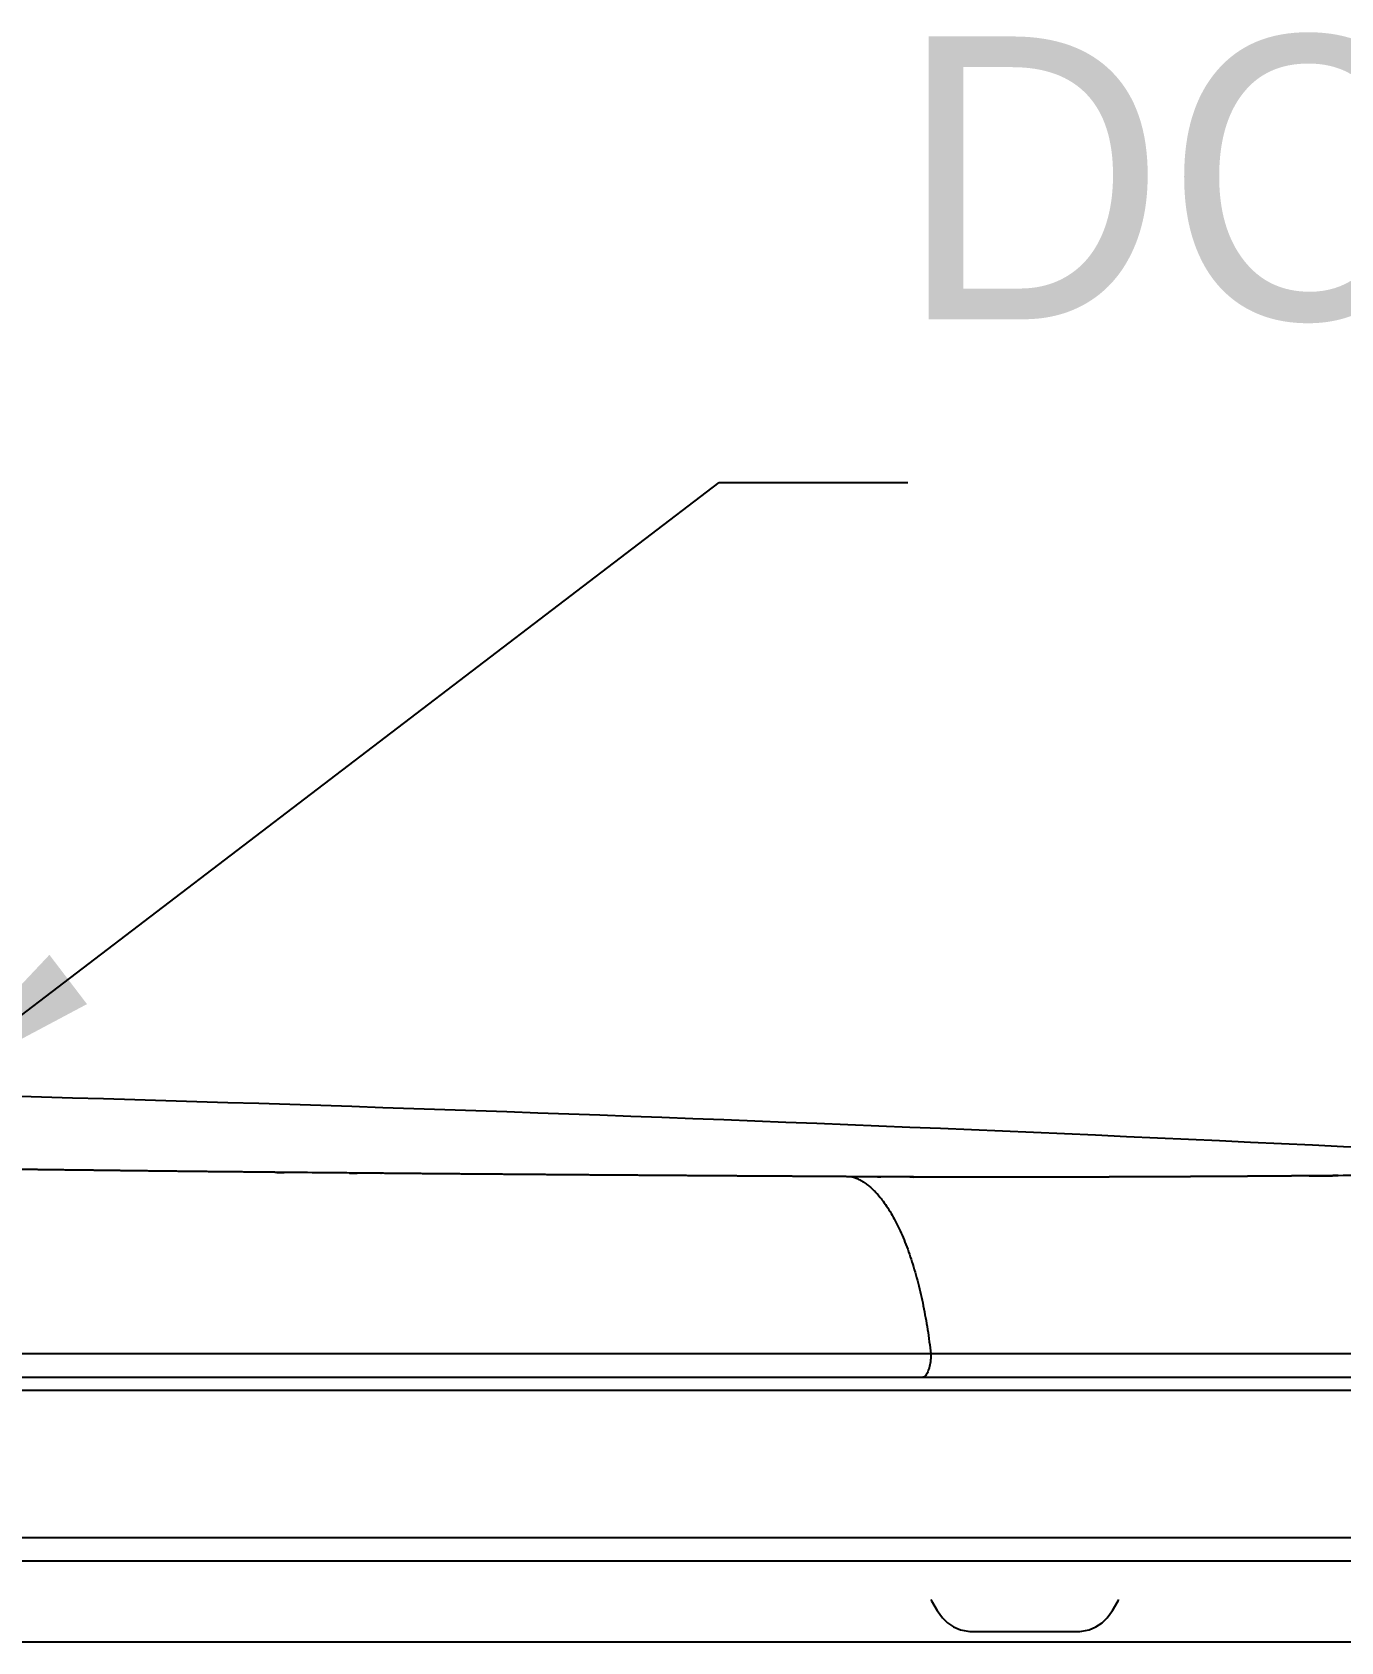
# Model space of a CAD drawing. Extents: x 60782 to 63207, y 58098 to 61529.
# Drawn here: x 61853.2 to 61992.1, y 59417 to 59587.8 of the extents above; entities that cross this region are included whole.
import ezdxf

# ---------------------------------------------------------------- set-up
doc = ezdxf.new("R2010")
doc.units = 0
doc.header["$MEASUREMENT"] = 0
doc.layers.get('0').update_dxf_attribs({"linetype": 'CONTINUOUS'})
for name, color, linetype in [('11', 7, 'CONTINUOUS'), ('Dim', 4, 'CONTINUOUS'), ('Make2D$보임$선', 18, 'CONTINUOUS'), ('Make2D$보임$접선', 18, 'CONTINUOUS')]:
    doc.layers.add(name, color=color, linetype=linetype)
doc.layers.add('AM_6', color=2, linetype='CONTINUOUS', lineweight=30)
doc.styles.add('h', font='', dxfattribs={"height": 30})
doc.styles.get("Standard").update_dxf_attribs({"font": 'txt.shx', "bigfont": 'ghs.shx'})
doc.styles.get('h').set_extended_font_data('Haansoft Batang')
doc.dimstyles.new('SERIM', dxfattribs={"dimscale": 10, "dimtxt": 3, "dimasz": 2, "dimexe": 1, "dimexo": 1.5, "dimgap": 1, "dimtad": 1, "dimtoh": 1, "dimdec": 0, "dimdsep": 46, "dimtxsty": 'h', "dimcen": -0.3, "dimclrt": 2, "dimadec": 0, "dimazin": 0, "dimtfac": 1, "dimtdec": 0, "dimtmove": 1, "dimatfit": 3, "dimfxl": 0, "dimtolj": 1, "dimtzin": 0, "dimarcsym": 0})

msp = doc.modelspace()

# ---------------------------------------------------------------- linework, layer by layer
at = {"color": 0, "ltscale": 50}
for points in [[(61948.6, 59421.5), (61948.68, 59421.35), (61949.29, 59420.31), (61949.86, 59419.54)], [(61948.6, 59421.5), (61948.68, 59421.35), (61949.29, 59420.31), (61949.86, 59419.54)], [(61967.31, 59419.54), (61967.88, 59420.31), (61968.49, 59421.35), (61968.56, 59421.5)], [(61967.31, 59419.54), (61967.88, 59420.31), (61968.49, 59421.35), (61968.56, 59421.5)], [(61949.85, 59419.56), (61950.38, 59419.02), (61951.03, 59418.58), (61951.76, 59418.28), (61952.52, 59418.12)], [(61949.85, 59419.56), (61950.38, 59419.02), (61951.03, 59418.58), (61951.76, 59418.28), (61952.52, 59418.12)], [(61964.65, 59418.12), (61965.41, 59418.28), (61966.13, 59418.58), (61966.78, 59419.02), (61967.32, 59419.56)], [(61964.65, 59418.12), (61965.41, 59418.28), (61966.13, 59418.58), (61966.78, 59419.02), (61967.32, 59419.56)], [(61952.52, 59418.12), (61952.75, 59418.11), (61953.16, 59418.11), (61953.75, 59418.1)], [(61952.52, 59418.12), (61952.75, 59418.11), (61953.16, 59418.11), (61953.75, 59418.1)], [(61963.42, 59418.1), (61964, 59418.11), (61964.42, 59418.11), (61964.65, 59418.12)], [(61963.42, 59418.1), (61964, 59418.11), (61964.42, 59418.11), (61964.65, 59418.12)]]:
    msp.add_lwpolyline(points, dxfattribs=at)
for points in [[(61952.93, 59418.1), (61952.93, 59418.1), (61953.22, 59418.1), (61953.75, 59418.1)], [(61952.93, 59418.1), (61952.93, 59418.1), (61953.22, 59418.1), (61953.75, 59418.1)], [(61953.75, 59418.1), (61954.25, 59418.1), (61955.02, 59418.1), (61956.01, 59418.1)], [(61953.75, 59418.1), (61954.25, 59418.1), (61955.02, 59418.1), (61956.01, 59418.1)], [(61956.01, 59418.1), (61956.19, 59418.1), (61956.42, 59418.1), (61956.67, 59418.1)], [(61956.01, 59418.1), (61956.19, 59418.1), (61956.42, 59418.1), (61956.67, 59418.1)], [(61956.67, 59418.1), (61956.9, 59418.1), (61957.48, 59418.1), (61958.22, 59418.1), (61958.58, 59418.1)], [(61956.67, 59418.1), (61956.9, 59418.1), (61957.48, 59418.1), (61958.22, 59418.1), (61958.58, 59418.1)], [(61958.58, 59418.1), (61958.95, 59418.1), (61959.68, 59418.1), (61960.27, 59418.1), (61960.49, 59418.1)], [(61958.58, 59418.1), (61958.95, 59418.1), (61959.68, 59418.1), (61960.27, 59418.1), (61960.49, 59418.1)], [(61960.49, 59418.1), (61960.75, 59418.1), (61960.97, 59418.1), (61961.16, 59418.1)], [(61960.49, 59418.1), (61960.75, 59418.1), (61960.97, 59418.1), (61961.16, 59418.1)], [(61961.16, 59418.1), (61962.15, 59418.1), (61962.92, 59418.1), (61963.42, 59418.1)], [(61961.16, 59418.1), (61962.15, 59418.1), (61962.92, 59418.1), (61963.42, 59418.1)]]:
    msp.add_open_spline(points, degree=3, dxfattribs=at)
at = {"layer": '11', "color": 7}
msp.add_open_spline([(61546.77, 59417), (61565.9, 59417), (61585.02, 59417), (61617.52, 59417), (61630.89, 59417), (61657.62, 59417), (61670.99, 59417), (61711.06, 59417), (61737.74, 59417), (61777.72, 59417), (61791.04, 59417), (61817.65, 59417), (61830.93, 59417), (61857.46, 59417), (61870.71, 59417), (61896.93, 59417), (61909.89, 59417), (61935.5, 59417), (61948.16, 59417), (61973.21, 59417), (61985.48, 59417), (62008.81, 59417), (62020, 59417), (62034.63, 59417), (62039.16, 59417), (62047.56, 59417), (62051.45, 59417), (62061.85, 59417), (62067.18, 59417), (62074.54, 59417), (62076.42, 59417), (62076.54, 59417)], degree=3, knots=[0.0355851, 0.0355851, 0.0355851, 0.0355851, 0.1250156, 0.1250156, 0.1875235, 0.1875235, 0.2500313, 0.2500313, 0.3750469, 0.3750469, 0.4375548, 0.4375548, 0.5000626, 0.5000626, 0.5625704, 0.5625704, 0.6250782, 0.6250782, 0.687586, 0.687586, 0.7500939, 0.7500939, 0.8126017, 0.8126017, 0.8438556, 0.8438556, 0.8751095, 0.8751095, 0.9376173, 0.9376173, 1, 1, 1, 1], dxfattribs=at)
at = {"layer": 'Make2D$보임$선', "color": 7}
for p, q in [((61948.61, 59447.55), (61833.38, 59447.55)), ((62043.03, 59447.55), (61948.61, 59447.55)), ((62066.99, 59445.05), (61714.78, 59445.05)), ((61853.27, 59445.05), (61853.23, 59445.05)), ((61854.14, 59445.05), (61853.27, 59445.05)), ((61854.18, 59445.05), (61854.14, 59445.05)), ((61855.05, 59445.05), (61854.18, 59445.05)), ((61855.09, 59445.05), (61855.05, 59445.05)), ((61855.96, 59445.05), (61855.09, 59445.05)), ((61856, 59445.05), (61855.96, 59445.05)), ((61856.87, 59445.05), (61856, 59445.05)), ((61856.92, 59445.05), (61856.87, 59445.05)), ((61857.78, 59445.05), (61856.92, 59445.05)), ((61857.83, 59445.05), (61857.78, 59445.05)), ((61858.68, 59445.05), (61857.83, 59445.05)), ((61858.74, 59445.05), (61858.68, 59445.05)), ((61859.59, 59445.05), (61858.74, 59445.05)), ((61859.65, 59445.05), (61859.59, 59445.05)), ((61860.5, 59445.05), (61859.65, 59445.05)), ((61860.56, 59445.05), (61860.5, 59445.05)), ((61861.41, 59445.05), (61860.56, 59445.05)), ((61861.47, 59445.05), (61861.41, 59445.05)), ((61862.32, 59445.05), (61861.47, 59445.05)), ((61862.38, 59445.05), (61862.32, 59445.05)), ((61863.22, 59445.05), (61862.38, 59445.05)), ((61863.29, 59445.05), (61863.22, 59445.05)), ((61864.13, 59445.05), (61863.29, 59445.05)), ((61864.2, 59445.05), (61864.13, 59445.05)), ((61868.69, 59445.05), (61864.2, 59445.05)), ((61868.75, 59445.05), (61868.69, 59445.05)), ((61869.6, 59445.05), (61868.75, 59445.05)), ((61869.66, 59445.05), (61869.6, 59445.05)), ((61870.5, 59445.05), (61869.66, 59445.05)), ((61870.57, 59445.05), (61870.5, 59445.05)), ((61871.41, 59445.05), (61870.57, 59445.05)), ((61871.48, 59445.05), (61871.41, 59445.05)), ((61872.31, 59445.05), (61871.48, 59445.05)), ((61872.38, 59445.05), (61872.31, 59445.05)), ((61873.22, 59445.05), (61872.38, 59445.05)), ((61873.29, 59445.05), (61873.22, 59445.05)), ((61874.12, 59445.05), (61873.29, 59445.05)), ((61874.2, 59445.05), (61874.12, 59445.05)), ((61875.03, 59445.05), (61874.2, 59445.05)), ((61875.1, 59445.05), (61875.03, 59445.05)), ((61875.93, 59445.05), (61875.1, 59445.05)), ((61876.01, 59445.05), (61875.93, 59445.05)), ((61876.84, 59445.05), (61876.01, 59445.05)), ((61876.92, 59445.05), (61876.84, 59445.05)), ((61877.74, 59445.05), (61876.92, 59445.05)), ((61877.82, 59445.05), (61877.74, 59445.05)), ((61878.64, 59445.05), (61877.82, 59445.05)), ((61878.73, 59445.05), (61878.64, 59445.05)), ((61879.55, 59445.05), (61878.73, 59445.05)), ((61879.63, 59445.05), (61879.55, 59445.05)), ((61880.45, 59445.05), (61879.63, 59445.05)), ((61880.54, 59445.05), (61880.45, 59445.05)), ((61881.35, 59445.05), (61880.54, 59445.05)), ((61881.44, 59445.05), (61881.35, 59445.05)), ((61882.25, 59445.05), (61881.44, 59445.05)), ((61882.34, 59445.05), (61882.25, 59445.05)), ((61883.16, 59445.05), (61882.34, 59445.05)), ((61883.25, 59445.05), (61883.16, 59445.05)), ((61884.06, 59445.05), (61883.25, 59445.05)), ((61884.15, 59445.05), (61884.06, 59445.05)), ((61884.96, 59445.05), (61884.15, 59445.05)), ((61885.05, 59445.05), (61884.96, 59445.05)), ((61885.86, 59445.05), (61885.05, 59445.05)), ((61885.95, 59445.05), (61885.86, 59445.05)), ((61886.76, 59445.05), (61885.95, 59445.05)), ((61886.86, 59445.05), (61886.76, 59445.05)), ((61887.66, 59445.05), (61886.86, 59445.05)), ((61887.76, 59445.05), (61887.66, 59445.05)), ((61888.56, 59445.05), (61887.76, 59445.05)), ((61888.66, 59445.05), (61888.56, 59445.05)), ((61889.45, 59445.05), (61888.66, 59445.05)), ((61889.56, 59445.05), (61889.45, 59445.05)), ((61890.35, 59445.05), (61889.56, 59445.05)), ((61890.46, 59445.05), (61890.35, 59445.05)), ((61891.25, 59445.05), (61890.46, 59445.05)), ((61892.02, 59445.05), (61891.25, 59445.05)), ((61892.14, 59445.05), (61892.02, 59445.05)), ((61892.92, 59445.05), (61892.14, 59445.05)), ((61893.04, 59445.05), (61892.92, 59445.05)), ((61893.82, 59445.05), (61893.04, 59445.05)), ((61893.93, 59445.05), (61893.82, 59445.05)), ((61894.72, 59445.05), (61893.93, 59445.05)), ((61894.83, 59445.05), (61894.72, 59445.05)), ((61895.62, 59445.05), (61894.83, 59445.05)), ((61895.72, 59445.05), (61895.62, 59445.05)), ((61896.52, 59445.05), (61895.72, 59445.05)), ((61896.62, 59445.05), (61896.52, 59445.05)), ((61897.42, 59445.05), (61896.62, 59445.05)), ((61897.51, 59445.05), (61897.42, 59445.05)), ((61898.32, 59445.05), (61897.51, 59445.05)), ((61898.4, 59445.05), (61898.32, 59445.05)), ((61899.22, 59445.05), (61898.4, 59445.05)), ((61899.29, 59445.05), (61899.22, 59445.05)), ((61900.12, 59445.05), (61899.29, 59445.05)), ((61900.18, 59445.05), (61900.12, 59445.05)), ((61901.02, 59445.05), (61900.18, 59445.05)), ((61901.08, 59445.05), (61901.02, 59445.05)), ((61901.91, 59445.05), (61901.08, 59445.05)), ((61901.97, 59445.05), (61901.91, 59445.05)), ((61902.8, 59445.05), (61901.97, 59445.05)), ((61902.85, 59445.05), (61902.8, 59445.05)), ((61903.69, 59445.05), (61902.85, 59445.05)), ((61903.74, 59445.05), (61903.69, 59445.05)), ((61904.58, 59445.05), (61903.74, 59445.05)), ((61904.63, 59445.05), (61904.58, 59445.05)), ((61905.47, 59445.05), (61904.63, 59445.05)), ((61905.52, 59445.05), (61905.47, 59445.05)), ((61906.36, 59445.05), (61905.52, 59445.05)), ((61906.43, 59445.05), (61906.36, 59445.05)), ((61907.25, 59445.05), (61906.43, 59445.05)), ((61907.33, 59445.05), (61907.25, 59445.05)), ((61908.14, 59445.05), (61907.33, 59445.05)), ((61908.23, 59445.05), (61908.14, 59445.05)), ((61909.03, 59445.05), (61908.23, 59445.05)), ((61909.13, 59445.05), (61909.03, 59445.05)), ((61909.91, 59445.05), (61909.13, 59445.05)), ((61910.03, 59445.05), (61909.91, 59445.05)), ((61910.8, 59445.05), (61910.03, 59445.05)), ((61910.93, 59445.05), (61910.8, 59445.05)), ((61911.69, 59445.05), (61910.93, 59445.05)), ((61911.83, 59445.05), (61911.69, 59445.05)), ((61912.57, 59445.05), (61911.83, 59445.05)), ((61912.73, 59445.05), (61912.57, 59445.05)), ((61913.45, 59445.05), (61912.73, 59445.05)), ((61913.63, 59445.05), (61913.45, 59445.05)), ((61914.34, 59445.05), (61913.63, 59445.05)), ((61914.53, 59445.05), (61914.34, 59445.05)), ((61915.22, 59445.05), (61914.53, 59445.05)), ((61915.43, 59445.05), (61915.22, 59445.05)), ((61916.1, 59445.05), (61915.43, 59445.05)), ((61916.33, 59445.05), (61916.1, 59445.05)), ((61919.03, 59445.05), (61916.33, 59445.05)), ((61919.63, 59445.05), (61919.03, 59445.05)), ((61919.92, 59445.05), (61919.63, 59445.05)), ((61920.51, 59445.05), (61919.92, 59445.05)), ((61920.82, 59445.05), (61920.51, 59445.05)), ((61921.39, 59445.05), (61920.82, 59445.05)), ((61921.72, 59445.05), (61921.39, 59445.05)), ((61922.26, 59445.05), (61921.72, 59445.05)), ((61922.62, 59445.05), (61922.26, 59445.05)), ((61923.14, 59445.05), (61922.62, 59445.05)), ((61923.52, 59445.05), (61923.14, 59445.05)), ((61924.02, 59445.05), (61923.52, 59445.05)), ((61924.42, 59445.05), (61924.02, 59445.05)), ((61924.89, 59445.05), (61924.42, 59445.05)), ((61925.32, 59445.05), (61924.89, 59445.05)), ((61925.77, 59445.05), (61925.32, 59445.05)), ((61926.22, 59445.05), (61925.77, 59445.05)), ((61926.65, 59445.05), (61926.22, 59445.05)), ((61927.12, 59445.05), (61926.65, 59445.05)), ((61927.52, 59445.05), (61927.12, 59445.05)), ((61928.01, 59445.05), (61927.52, 59445.05)), ((61928.39, 59445.05), (61928.01, 59445.05)), ((61928.91, 59445.05), (61928.39, 59445.05)), ((61929.27, 59445.05), (61928.91, 59445.05)), ((61929.81, 59445.05), (61929.27, 59445.05)), ((61930.14, 59445.05), (61929.81, 59445.05)), ((61930.71, 59445.05), (61930.14, 59445.05)), ((61931.01, 59445.05), (61930.71, 59445.05)), ((61931.6, 59445.05), (61931.01, 59445.05)), ((61931.88, 59445.05), (61931.6, 59445.05)), ((61932.5, 59445.05), (61931.88, 59445.05)), ((61932.75, 59445.05), (61932.5, 59445.05)), ((61933.4, 59445.05), (61932.75, 59445.05)), ((61933.63, 59445.05), (61933.4, 59445.05)), ((61934.29, 59445.05), (61933.63, 59445.05)), ((61934.5, 59445.05), (61934.29, 59445.05)), ((61935.19, 59445.05), (61934.5, 59445.05)), ((61935.37, 59445.05), (61935.19, 59445.05)), ((61936.09, 59445.05), (61935.37, 59445.05)), ((61936.24, 59445.05), (61936.09, 59445.05)), ((61936.98, 59445.05), (61936.24, 59445.05)), ((61937.1, 59445.05), (61936.98, 59445.05)), ((61937.88, 59445.05), (61937.1, 59445.05)), ((61937.97, 59445.05), (61937.88, 59445.05)), ((61938.77, 59445.05), (61937.97, 59445.05)), ((61938.84, 59445.05), (61938.77, 59445.05)), ((61939.67, 59445.05), (61938.84, 59445.05)), ((61939.7, 59445.05), (61939.67, 59445.05)), ((61940.56, 59445.05), (61939.7, 59445.05)), ((61940.57, 59445.05), (61940.56, 59445.05)), ((61941.43, 59445.05), (61940.57, 59445.05)), ((61941.46, 59445.05), (61941.43, 59445.05)), ((61942.3, 59445.05), (61941.46, 59445.05)), ((61942.35, 59445.05), (61942.3, 59445.05)), ((61943.16, 59445.05), (61942.35, 59445.05)), ((61943.25, 59445.05), (61943.16, 59445.05)), ((61944.02, 59445.05), (61943.25, 59445.05)), ((61944.14, 59445.05), (61944.02, 59445.05)), ((61944.88, 59445.05), (61944.14, 59445.05)), ((61945.03, 59445.05), (61944.88, 59445.05)), ((61945.75, 59445.05), (61945.03, 59445.05)), ((61945.93, 59445.05), (61945.75, 59445.05)), ((61946.61, 59445.05), (61945.93, 59445.05)), ((61946.82, 59445.05), (61946.61, 59445.05)), ((61947.71, 59445.05), (61946.82, 59445.05)), ((61952.67, 59445.05), (61947.73, 59445.05)), ((61952.75, 59445.05), (61952.67, 59445.05)), ((61953.53, 59445.05), (61952.75, 59445.05)), ((61953.59, 59445.05), (61953.53, 59445.05)), ((61954.38, 59445.05), (61953.59, 59445.05)), ((61954.42, 59445.05), (61954.38, 59445.05)), ((61955.24, 59445.05), (61954.42, 59445.05)), ((61955.26, 59445.05), (61955.24, 59445.05)), ((61956.09, 59445.05), (61955.26, 59445.05)), ((61956.1, 59445.05), (61956.09, 59445.05)), ((61956.93, 59445.05), (61956.1, 59445.05)), ((61956.95, 59445.05), (61956.93, 59445.05)), ((61957.09, 59445.05), (61956.95, 59445.05)), ((61957.38, 59445.05), (61957.09, 59445.05)), ((61957.51, 59445.05), (61957.38, 59445.05)), ((61957.8, 59445.05), (61957.51, 59445.05)), ((61957.93, 59445.05), (61957.8, 59445.05)), ((61958.23, 59445.05), (61957.93, 59445.05)), ((61958.35, 59445.05), (61958.23, 59445.05)), ((61958.65, 59445.05), (61958.35, 59445.05)), ((61958.78, 59445.05), (61958.65, 59445.05)), ((61959.07, 59445.05), (61958.78, 59445.05)), ((61959.2, 59445.05), (61959.07, 59445.05)), ((61959.5, 59445.05), (61959.2, 59445.05)), ((61959.62, 59445.05), (61959.5, 59445.05)), ((61959.92, 59445.05), (61959.62, 59445.05)), ((61960.04, 59445.05), (61959.92, 59445.05)), ((61960.34, 59445.05), (61960.04, 59445.05)), ((61960.46, 59445.05), (61960.34, 59445.05)), ((61960.76, 59445.05), (61960.46, 59445.05)), ((61960.88, 59445.05), (61960.76, 59445.05)), ((61961.18, 59445.05), (61960.88, 59445.05)), ((61961.3, 59445.05), (61961.18, 59445.05)), ((61961.6, 59445.05), (61961.3, 59445.05)), ((61961.72, 59445.05), (61961.6, 59445.05)), ((61962.02, 59445.05), (61961.72, 59445.05)), ((61962.14, 59445.05), (61962.02, 59445.05)), ((61962.44, 59445.05), (61962.14, 59445.05)), ((61962.56, 59445.05), (61962.44, 59445.05)), ((61962.86, 59445.05), (61962.56, 59445.05)), ((61962.98, 59445.05), (61962.86, 59445.05)), ((61963.28, 59445.05), (61962.98, 59445.05)), ((61963.4, 59445.05), (61963.28, 59445.05)), ((61963.7, 59445.05), (61963.4, 59445.05)), ((61963.81, 59445.05), (61963.7, 59445.05)), ((61964.12, 59445.05), (61963.81, 59445.05)), ((61964.23, 59445.05), (61964.12, 59445.05)), ((61964.53, 59445.05), (61964.23, 59445.05)), ((61964.65, 59445.05), (61964.53, 59445.05)), ((61964.95, 59445.05), (61964.65, 59445.05)), ((61965.07, 59445.05), (61964.95, 59445.05)), ((61965.33, 59445.05), (61965.07, 59445.05)), ((61965.48, 59445.05), (61965.33, 59445.05)), ((61965.74, 59445.05), (61965.48, 59445.05)), ((61965.9, 59445.05), (61965.74, 59445.05)), ((61966.16, 59445.05), (61965.9, 59445.05)), ((61966.31, 59445.05), (61966.16, 59445.05)), ((61966.57, 59445.05), (61966.31, 59445.05)), ((61966.73, 59445.05), (61966.57, 59445.05)), ((61966.98, 59445.05), (61966.73, 59445.05)), ((61967.14, 59445.05), (61966.98, 59445.05)), ((61967.39, 59445.05), (61967.14, 59445.05)), ((61967.56, 59445.05), (61967.39, 59445.05)), ((61967.81, 59445.05), (61967.56, 59445.05)), ((61967.97, 59445.05), (61967.81, 59445.05)), ((61968.22, 59445.05), (61967.97, 59445.05)), ((61968.39, 59445.05), (61968.22, 59445.05)), ((61968.63, 59445.05), (61968.39, 59445.05)), ((61968.8, 59445.05), (61968.63, 59445.05)), ((61969.04, 59445.05), (61968.8, 59445.05)), ((61969.21, 59445.05), (61969.04, 59445.05)), ((61969.45, 59445.05), (61969.21, 59445.05)), ((61969.63, 59445.05), (61969.45, 59445.05)), ((61969.85, 59445.05), (61969.63, 59445.05)), ((61970.04, 59445.05), (61969.85, 59445.05)), ((61970.26, 59445.05), (61970.04, 59445.05)), ((61970.45, 59445.05), (61970.26, 59445.05)), ((61970.67, 59445.05), (61970.45, 59445.05)), ((61970.86, 59445.05), (61970.67, 59445.05)), ((61971.14, 59445.05), (61970.86, 59445.05)), ((61971.27, 59445.05), (61971.14, 59445.05)), ((61971.55, 59445.05), (61971.27, 59445.05)), ((61971.68, 59445.05), (61971.55, 59445.05)), ((61971.96, 59445.05), (61971.68, 59445.05)), ((61972.09, 59445.05), (61971.96, 59445.05)), ((61972.36, 59445.05), (61972.09, 59445.05)), ((61972.5, 59445.05), (61972.36, 59445.05)), ((61972.77, 59445.05), (61972.5, 59445.05)), ((61972.91, 59445.05), (61972.77, 59445.05)), ((61973.18, 59445.05), (61972.91, 59445.05)), ((61973.32, 59445.05), (61973.18, 59445.05)), ((61973.58, 59445.05), (61973.32, 59445.05)), ((61973.73, 59445.05), (61973.58, 59445.05)), ((61973.99, 59445.05), (61973.73, 59445.05)), ((61974.14, 59445.05), (61973.99, 59445.05)), ((61974.4, 59445.05), (61974.14, 59445.05)), ((61974.54, 59445.05), (61974.4, 59445.05)), ((61974.8, 59445.05), (61974.54, 59445.05)), ((61974.95, 59445.05), (61974.8, 59445.05)), ((61975.2, 59445.05), (61974.95, 59445.05)), ((61975.36, 59445.05), (61975.2, 59445.05)), ((61975.61, 59445.05), (61975.36, 59445.05)), ((61975.76, 59445.05), (61975.61, 59445.05)), ((61976.01, 59445.05), (61975.76, 59445.05)), ((61976.17, 59445.05), (61976.01, 59445.05)), ((61976.41, 59445.05), (61976.17, 59445.05)), ((61976.57, 59445.05), (61976.41, 59445.05)), ((61976.82, 59445.05), (61976.57, 59445.05)), ((61976.98, 59445.05), (61976.82, 59445.05)), ((61977.22, 59445.05), (61976.98, 59445.05)), ((61977.38, 59445.05), (61977.22, 59445.05)), ((61977.62, 59445.05), (61977.38, 59445.05)), ((61977.79, 59445.05), (61977.62, 59445.05)), ((61978.02, 59445.05), (61977.79, 59445.05)), ((61978.19, 59445.05), (61978.02, 59445.05)), ((61978.42, 59445.05), (61978.19, 59445.05)), ((61978.59, 59445.05), (61978.42, 59445.05)), ((61978.99, 59445.05), (61978.59, 59445.05)), ((61979.11, 59445.05), (61978.99, 59445.05)), ((61979.4, 59445.05), (61979.11, 59445.05)), ((61979.5, 59445.05), (61979.4, 59445.05)), ((61979.8, 59445.05), (61979.5, 59445.05)), ((61980.02, 59445.05), (61979.8, 59445.05)), ((61980.2, 59445.05), (61980.02, 59445.05)), ((61980.42, 59445.05), (61980.2, 59445.05)), ((61980.6, 59445.05), (61980.42, 59445.05)), ((61980.81, 59445.05), (61980.6, 59445.05)), ((61981, 59445.05), (61980.81, 59445.05)), ((61981.21, 59445.05), (61981, 59445.05)), ((61981.4, 59445.05), (61981.21, 59445.05)), ((61981.61, 59445.05), (61981.4, 59445.05)), ((61981.8, 59445.05), (61981.61, 59445.05)), ((61982, 59445.05), (61981.8, 59445.05)), ((61982.2, 59445.05), (61982, 59445.05)), ((61982.4, 59445.05), (61982.2, 59445.05)), ((61982.6, 59445.05), (61982.4, 59445.05)), ((61982.79, 59445.05), (61982.6, 59445.05)), ((61982.99, 59445.05), (61982.79, 59445.05)), ((61983.19, 59445.05), (61982.99, 59445.05)), ((61983.39, 59445.05), (61983.19, 59445.05)), ((61983.58, 59445.05), (61983.39, 59445.05)), ((61983.79, 59445.05), (61983.58, 59445.05)), ((61983.97, 59445.05), (61983.79, 59445.05)), ((61984.18, 59445.05), (61983.97, 59445.05)), ((61984.37, 59445.05), (61984.18, 59445.05)), ((61984.58, 59445.05), (61984.37, 59445.05)), ((61984.76, 59445.05), (61984.58, 59445.05)), ((61984.97, 59445.05), (61984.76, 59445.05)), ((61985.15, 59445.05), (61984.97, 59445.05)), ((61985.37, 59445.05), (61985.15, 59445.05)), ((61985.54, 59445.05), (61985.37, 59445.05)), ((61985.76, 59445.05), (61985.54, 59445.05)), ((61985.93, 59445.05), (61985.76, 59445.05)), ((61986.15, 59445.05), (61985.93, 59445.05)), ((61986.32, 59445.05), (61986.15, 59445.05)), ((61986.54, 59445.05), (61986.32, 59445.05)), ((61986.71, 59445.05), (61986.54, 59445.05)), ((61986.93, 59445.05), (61986.71, 59445.05)), ((61987.1, 59445.05), (61986.93, 59445.05)), ((61987.31, 59445.05), (61987.1, 59445.05)), ((61987.49, 59445.05), (61987.31, 59445.05)), ((61987.7, 59445.05), (61987.49, 59445.05)), ((61987.88, 59445.05), (61987.7, 59445.05)), ((61988.08, 59445.05), (61987.88, 59445.05)), ((61988.27, 59445.05), (61988.08, 59445.05)), ((61988.47, 59445.05), (61988.27, 59445.05)), ((61988.66, 59445.05), (61988.47, 59445.05)), ((61988.85, 59445.05), (61988.66, 59445.05)), ((61989.04, 59445.05), (61988.85, 59445.05)), ((61989.23, 59445.05), (61989.04, 59445.05)), ((61989.43, 59445.05), (61989.23, 59445.05)), ((61989.62, 59445.05), (61989.43, 59445.05)), ((61989.82, 59445.05), (61989.62, 59445.05)), ((61990, 59445.05), (61989.82, 59445.05)), ((61990.2, 59445.05), (61990, 59445.05)), ((61990.38, 59445.05), (61990.2, 59445.05)), ((61990.59, 59445.05), (61990.38, 59445.05)), ((61990.83, 59445.05), (61990.59, 59445.05)), ((61990.97, 59445.05), (61990.83, 59445.05)), ((61991.21, 59445.05), (61990.97, 59445.05)), ((61991.36, 59445.05), (61991.21, 59445.05)), ((61991.6, 59445.05), (61991.36, 59445.05)), ((61991.74, 59445.05), (61991.6, 59445.05)), ((61991.98, 59445.05), (61991.74, 59445.05)), ((61992.12, 59445.05), (61991.98, 59445.05)), ((61651.97, 59428.05), (62057.32, 59428.05)), ((62055.18, 59425.55), (61651.92, 59425.55))]:
    msp.add_line(p, q, dxfattribs=at)
msp.add_arc((61657.18, 52477.55), 7000, 86.850809, 90.300263, dxfattribs=at)
at = {"layer": 'Make2D$보임$접선', "color": 7}
msp.add_line((62069.53, 59443.66), (61652.57, 59443.66), dxfattribs=at)
for points, weights, knots in [([(61940.22, 59466.34), (61935.86, 59466.37), (61931.51, 59466.39), (61927.15, 59466.42), (61922.74, 59466.45), (61918.33, 59466.48), (61913.92, 59466.51), (61909.45, 59466.54), (61904.98, 59466.58), (61900.51, 59466.61), (61895.98, 59466.65), (61891.45, 59466.69), (61886.93, 59466.73), (61886.64, 59466.73), (61886.36, 59466.73), (61886.07, 59466.74), (61885.79, 59466.74), (61885.5, 59466.74), (61885.22, 59466.74), (61884.65, 59466.75), (61884.08, 59466.75), (61883.5, 59466.76), (61882.36, 59466.77), (61881.22, 59466.78), (61880.08, 59466.79), (61877.79, 59466.82), (61875.5, 59466.84), (61873.21, 59466.86), (61868.62, 59466.91), (61864.02, 59466.96), (61859.42, 59467.02), (61854.8, 59467.07), (61850.18, 59467.13), (61845.56, 59467.2), (61840.91, 59467.26), (61836.26, 59467.33), (61831.62, 59467.4)], [1, 0.999999984394, 0.999999984394, 1, 0.999999957942, 0.999999957942, 1, 0.999999923607, 0.999999923607, 1, 0.999999884815, 0.999999884815, 1, 1, 1, 1, 1, 1, 1, 1, 1, 1, 1, 1, 1, 0.999999959017, 0.999999959017, 1, 0.999999809415, 0.999999809415, 1, 0.999999777285, 0.999999777285, 1, 0.999999750637, 0.999999750637, 1], [0, 0, 0, 0, 13.062542, 13.062542, 13.062542, 26.297561, 26.297561, 26.297561, 39.706421, 39.706421, 39.706421, 53.291075, 53.291075, 53.291075, 53.291949, 53.291949, 53.291949, 53.292822, 53.292822, 53.292822, 53.29457, 53.29457, 53.29457, 53.298064, 53.298064, 53.298064, 60.164583, 60.164583, 60.164583, 73.954629, 73.954629, 73.954629, 87.820648, 87.820648, 87.820648, 101.762809, 101.762809, 101.762809, 101.762809]), ([(62022.97, 59466.74), (62021.65, 59466.73), (62020.32, 59466.72), (62019, 59466.71), (62017.62, 59466.7), (62016.23, 59466.69), (62014.85, 59466.68), (62013.44, 59466.66), (62012, 59466.65), (62010.52, 59466.64), (62009.05, 59466.62), (62007.55, 59466.61), (62006.02, 59466.59), (62004.48, 59466.58), (62002.92, 59466.56), (62001.33, 59466.55), (61999.74, 59466.53), (61998.11, 59466.51), (61996.46, 59466.5), (61995.63, 59466.49), (61994.8, 59466.48), (61993.96, 59466.48), (61993.74, 59466.47), (61993.53, 59466.47), (61993.32, 59466.47), (61993.11, 59466.47), (61992.9, 59466.47), (61992.69, 59466.46), (61992.26, 59466.46), (61991.84, 59466.46), (61991.41, 59466.45), (61989.68, 59466.44), (61987.95, 59466.42), (61986.22, 59466.41), (61984.45, 59466.4), (61982.68, 59466.38), (61980.91, 59466.37), (61979.1, 59466.36), (61977.29, 59466.35), (61975.47, 59466.34), (61973.62, 59466.33), (61971.76, 59466.32), (61969.91, 59466.32), (61968.01, 59466.31), (61966.12, 59466.3), (61964.22, 59466.3), (61962.28, 59466.29), (61960.34, 59466.29), (61958.41, 59466.29), (61956.42, 59466.29), (61954.44, 59466.29), (61952.46, 59466.3), (61950.44, 59466.3), (61948.42, 59466.3), (61946.39, 59466.31), (61946.14, 59466.31), (61945.88, 59466.31), (61945.62, 59466.31), (61945.5, 59466.32), (61945.37, 59466.32), (61945.24, 59466.32), (61945.11, 59466.32), (61944.98, 59466.32), (61944.86, 59466.32), (61944.34, 59466.32), (61943.83, 59466.32), (61943.31, 59466.33), (61942.28, 59466.33), (61941.25, 59466.34), (61940.22, 59466.34)], [1, 0.999999847505, 0.999999847505, 1, 0.999999930974, 0.999999930974, 1, 1, 1, 1, 1, 1, 1, 1, 1, 1, 1, 1, 1, 1, 1, 1, 1, 1, 1, 1, 1, 1, 1, 1, 1, 0.999999929466, 0.999999929466, 1, 0.999999893562, 0.999999893562, 1, 0.99999985447, 0.99999985447, 1, 0.99999981326, 0.99999981326, 1, 0.999999770678, 0.999999770678, 1, 0.999999727247, 0.999999727247, 1, 0.999999683338, 0.999999683338, 1, 0.999999639221, 0.999999639221, 1, 1, 1, 1, 1, 1, 1, 1, 1, 1, 1, 1, 1, 0.999999897382, 0.999999897382, 1], [0, 0, 0, 0, 3.971235, 3.971235, 3.971235, 8.121166, 8.121166, 8.121166, 8.127871, 8.127871, 8.127871, 8.134576, 8.134576, 8.134576, 8.141281, 8.141281, 8.141281, 8.147986, 8.147986, 8.147986, 8.151339, 8.151339, 8.151339, 8.152177, 8.152177, 8.152177, 8.153015, 8.153015, 8.153015, 8.154692, 8.154692, 8.154692, 13.340881, 13.340881, 13.340881, 18.653697, 18.653697, 18.653697, 24.092208, 24.092208, 24.092208, 29.655984, 29.655984, 29.655984, 35.345087, 35.345087, 35.345087, 41.160069, 41.160069, 41.160069, 47.101978, 47.101978, 47.101978, 53.17238, 53.17238, 53.17238, 53.173218, 53.173218, 53.173218, 53.173637, 53.173637, 53.173637, 53.174056, 53.174056, 53.174056, 53.175733, 53.175733, 53.175733, 56.27249, 56.27249, 56.27249, 56.27249])]:
    msp.add_rational_spline(points, weights, degree=3, knots=knots, dxfattribs=at)
for points, weights in [([(61940.22, 59466.34), (61946.62, 59464.59), (61948.61, 59447.55)], [1, 0.840967140093, 1]), ([(61948.61, 59447.55), (61948.61, 59445.05), (61947.71, 59445.05)], [1, 0.707106779894, 1])]:
    msp.add_rational_spline(points, weights, degree=2, dxfattribs=at)

# ---------------------------------------------------------------- texts
at = {"layer": 'AM_6', "color": 0, "insert": (61945.16, 59572.09), "char_height": 30, "attachment_point": 4}
msp.add_mtext('{\\fGulim|b0|i0|c129|p50;DC-601SEAT}', dxfattribs=at)

# ---------------------------------------------------------------- leaders
at = {"layer": 'Dim', "color": 0}
msp.add_leader([(61841.15, 59475.13), (61926.15, 59539.99), (61946.15, 59539.99)], dimstyle='SERIM', override={"dimse1": 1}, dxfattribs=at)

doc.saveas('drawing.dxf')
